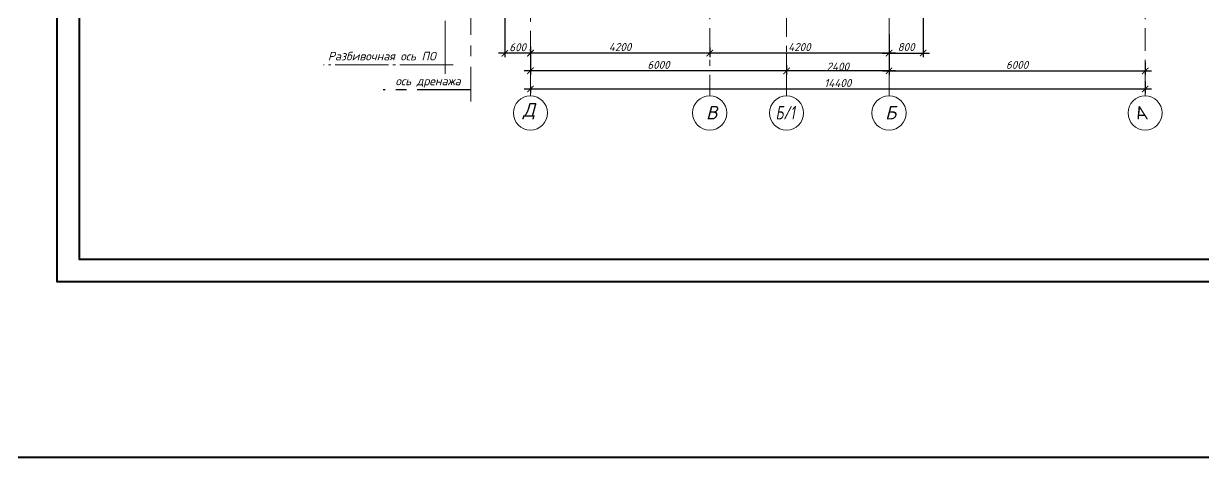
# Model space of a CAD drawing. Header units: millimetres. Extents: x -238377 to 196118, y -123284 to 30177.
# Drawn here: x 72052 to 99690, y -123284 to -113112 of the extents above; entities that cross this region are included whole.
import ezdxf

# ---------------------------------------------------------------- set-up
doc = ezdxf.new("R2010")
doc.units = ezdxf.units.MM
doc.header["$MEASUREMENT"] = 0
for name, pattern in [('CENTER', [2, 1.25, -0.25, 0.25, -0.25]), ('Double Dashed copy', [3020, 2500, -200, 120, -200]), ('Штрихштриховая', [10936.110735, 5291.666508, -2116.666555, 1411.111116, -2116.666555])]:
    doc.linetypes.add(name, pattern=pattern)
doc.layers.get('0').update_dxf_attribs({"lineweight": 5})
for name, color, linetype, lineweight in [('#размеры', 7, 'Continuous', 5), ('оси_Ном._пера__96', 7, 'Continuous', 5), ('оси_Ном._пера__97', 7, 'Continuous', 20), ('подп стены Инжзащита_Ном._пера__96', 7, 'Continuous', 13), ('чертеж_Ном._пера__96', 7, 'Continuous', 13)]:
    doc.layers.add(name, color=color, linetype=linetype, lineweight=lineweight)
doc.layers.add('оси', color=7, linetype='Continuous')
doc.styles.add('STEP PR', font='isocpeui.ttf')
doc.dimstyles.new('SPDS', dxfattribs={"dimscale": 10, "dimtxt": 2.5, "dimasz": 2, "dimexe": 1.25, "dimexo": 0.625, "dimtad": 1, "dimdec": 0, "dimrnd": 0.001, "dimtxsty": 'STEP PR', "dimblk": 'ARCHTICK', "dimcen": 2.5, "dimdle": 2, "dimclrd": 256, "dimclre": 256, "dimclrt": 7, "dimadec": 0, "dimazin": 2, "dimtfac": 0.75, "dimtdec": 0, "dimtmove": 1, "dimatfit": 3, "dimfxl": 1, "dimtolj": 1, "dimarcsym": 1})

# ---------------------------------------------------------------- blocks, each defined once
blk = doc.blocks.new('_ArchTick')
at = {"color": 0, "linetype": 'ByBlock', "const_width": 0.15}
blk.add_lwpolyline([(-0.5, -0.5), (0.5, 0.5)], dxfattribs=at)
blk = doc.blocks.new('*D868')
at = {"layer": '#размеры', "lineweight": -2, "transparency": 16777216}
for p, q in [((92325, -113372), (92325, -114315)), ((92475, -114221), (89775, -114221)), ((89925, -114187), (89925, -114315))]:
    blk.add_line(p, q, dxfattribs=at)
at = {"layer": 'Defpoints', "color": 0, "transparency": 16777216}
for p in [(92325, -113325), (89925, -114140), (89925, -114221)]:
    blk.add_point(p, dxfattribs=at)
at = {"layer": '#размеры', "lineweight": -2, "transparency": 16777216, "xscale": 150, "yscale": 150, "zscale": 150, "rotation": 180}
blk.add_blockref('_ArchTick', (89925, -114221), dxfattribs=at)
at = {"layer": '#размеры', "lineweight": -2, "transparency": 16777216, "xscale": 150, "yscale": 150, "zscale": 150}
blk.add_blockref('_ArchTick', (92325, -114221), dxfattribs=at)
at = {"layer": '#размеры', "color": 7, "transparency": 16777216, "insert": (91125, -114121), "char_height": 187.5, "attachment_point": 5, "style": 'STEP PR'}
blk.add_mtext('\\A1;2400', dxfattribs=at)
blk = doc.blocks.new('*D869')
at = {"layer": '#размеры', "lineweight": -2, "transparency": 16777216}
for p, q in [((83925, -113728), (83925, -114314)), ((89925, -114093), (89925, -114314)), ((90075, -114220), (83775, -114220))]:
    blk.add_line(p, q, dxfattribs=at)
at = {"layer": 'Defpoints', "color": 0, "transparency": 16777216}
for p in [(83925, -113681), (89925, -114046), (83925, -114220)]:
    blk.add_point(p, dxfattribs=at)
at = {"layer": '#размеры', "lineweight": -2, "transparency": 16777216, "xscale": 150, "yscale": 150, "zscale": 150, "rotation": 180}
blk.add_blockref('_ArchTick', (83925, -114220), dxfattribs=at)
at = {"layer": '#размеры', "lineweight": -2, "transparency": 16777216, "xscale": 150, "yscale": 150, "zscale": 150}
blk.add_blockref('_ArchTick', (89925, -114220), dxfattribs=at)
at = {"layer": '#размеры', "color": 7, "transparency": 16777216, "insert": (86925, -114080), "char_height": 187.5, "attachment_point": 5, "style": 'STEP PR'}
blk.add_mtext('\\A1;6000', dxfattribs=at)
blk = doc.blocks.new('*D870')
at = {"layer": '#размеры', "lineweight": -2, "transparency": 16777216}
for p, q in [((98475, -114646), (83775, -114646)), ((83925, -114578), (83925, -114740)), ((98325, -114468), (98325, -114740))]:
    blk.add_line(p, q, dxfattribs=at)
at = {"layer": 'Defpoints', "color": 0, "transparency": 16777216}
for p in [(83925, -114531), (83925, -114646), (98325, -114421)]:
    blk.add_point(p, dxfattribs=at)
at = {"layer": '#размеры', "lineweight": -2, "transparency": 16777216, "xscale": 150, "yscale": 150, "zscale": 150, "rotation": 180}
blk.add_blockref('_ArchTick', (83925, -114646), dxfattribs=at)
at = {"layer": '#размеры', "lineweight": -2, "transparency": 16777216, "xscale": 150, "yscale": 150, "zscale": 150}
blk.add_blockref('_ArchTick', (98325, -114646), dxfattribs=at)
at = {"layer": '#размеры', "color": 7, "transparency": 16777216, "insert": (91125, -114506), "char_height": 187.5, "attachment_point": 5, "style": 'STEP PR'}
blk.add_mtext('\\A1;14400', dxfattribs=at)
blk = doc.blocks.new('*D871')
at = {"layer": '#размеры', "lineweight": -2, "transparency": 16777216}
for p, q in [((83325, -111940), (83325, -113902)), ((84075, -113808), (83175, -113808)), ((83925, -113761), (83925, -113714))]:
    blk.add_line(p, q, dxfattribs=at)
at = {"layer": 'Defpoints', "color": 0, "transparency": 16777216}
for p in [(83325, -111893), (83325, -113808), (83925, -113808)]:
    blk.add_point(p, dxfattribs=at)
at = {"layer": '#размеры', "lineweight": -2, "transparency": 16777216, "xscale": 150, "yscale": 150, "zscale": 150, "rotation": 180}
blk.add_blockref('_ArchTick', (83325, -113808), dxfattribs=at)
at = {"layer": '#размеры', "lineweight": -2, "transparency": 16777216, "xscale": 150, "yscale": 150, "zscale": 150}
blk.add_blockref('_ArchTick', (83925, -113808), dxfattribs=at)
at = {"layer": '#размеры', "color": 7, "transparency": 16777216, "insert": (83625, -113667), "char_height": 187.5, "attachment_point": 5, "style": 'STEP PR'}
blk.add_mtext('\\A1;600', dxfattribs=at)
blk = doc.blocks.new('*D872')
at = {"layer": '#размеры', "lineweight": -2, "transparency": 16777216}
for p, q in [((93125, -111581), (93125, -113897)), ((92175, -113803), (93275, -113803)), ((92325, -113630), (92325, -113897))]:
    blk.add_line(p, q, dxfattribs=at)
at = {"layer": 'Defpoints', "color": 0, "transparency": 16777216}
for p in [(93125, -111534), (92325, -113583), (93125, -113803)]:
    blk.add_point(p, dxfattribs=at)
at = {"layer": '#размеры', "lineweight": -2, "transparency": 16777216, "xscale": 150, "yscale": 150, "zscale": 150, "rotation": 180}
blk.add_blockref('_ArchTick', (92325, -113803), dxfattribs=at)
at = {"layer": '#размеры', "lineweight": -2, "transparency": 16777216, "xscale": 150, "yscale": 150, "zscale": 150}
blk.add_blockref('_ArchTick', (93125, -113803), dxfattribs=at)
at = {"layer": '#размеры', "color": 7, "transparency": 16777216, "insert": (92725, -113663), "char_height": 187.5, "attachment_point": 5, "style": 'STEP PR'}
blk.add_mtext('\\A1;800', dxfattribs=at)
blk = doc.blocks.new('*D875')
at = {"layer": '#размеры', "lineweight": -2, "transparency": 16777216}
for p, q in [((92475, -113803), (87975, -113803)), ((88125, -113769), (88125, -113897)), ((92325, -113800), (92325, -113897))]:
    blk.add_line(p, q, dxfattribs=at)
at = {"layer": 'Defpoints', "color": 0, "transparency": 16777216}
for p in [(88125, -113722), (88125, -113803), (92325, -113753)]:
    blk.add_point(p, dxfattribs=at)
at = {"layer": '#размеры', "lineweight": -2, "transparency": 16777216, "xscale": 150, "yscale": 150, "zscale": 150, "rotation": 180}
blk.add_blockref('_ArchTick', (88125, -113803), dxfattribs=at)
at = {"layer": '#размеры', "lineweight": -2, "transparency": 16777216, "xscale": 150, "yscale": 150, "zscale": 150}
blk.add_blockref('_ArchTick', (92325, -113803), dxfattribs=at)
at = {"layer": '#размеры', "color": 7, "transparency": 16777216, "insert": (90225, -113663), "char_height": 187.5, "attachment_point": 5, "style": 'STEP PR'}
blk.add_mtext('\\A1;4200', dxfattribs=at)
blk = doc.blocks.new('*D876')
at = {"layer": '#размеры', "lineweight": -2, "transparency": 16777216}
for p, q in [((88275, -113803), (83775, -113803)), ((83925, -113660), (83925, -113896)), ((88125, -113675), (88125, -113896))]:
    blk.add_line(p, q, dxfattribs=at)
at = {"layer": 'Defpoints', "color": 0, "transparency": 16777216}
for p in [(83925, -113613), (83925, -113803), (88125, -113628)]:
    blk.add_point(p, dxfattribs=at)
at = {"layer": '#размеры', "lineweight": -2, "transparency": 16777216, "xscale": 150, "yscale": 150, "zscale": 150, "rotation": 180}
blk.add_blockref('_ArchTick', (83925, -113803), dxfattribs=at)
at = {"layer": '#размеры', "lineweight": -2, "transparency": 16777216, "xscale": 150, "yscale": 150, "zscale": 150}
blk.add_blockref('_ArchTick', (88125, -113803), dxfattribs=at)
at = {"layer": '#размеры', "color": 7, "transparency": 16777216, "insert": (86025, -113662), "char_height": 187.5, "attachment_point": 5, "style": 'STEP PR'}
blk.add_mtext('\\A1;4200', dxfattribs=at)
blk = doc.blocks.new('*D877')
at = {"layer": '#размеры', "lineweight": -2, "transparency": 16777216}
for p, q in [((92325, -114011), (92325, -114315)), ((98325, -114011), (98325, -114315)), ((92175, -114221), (98475, -114221))]:
    blk.add_line(p, q, dxfattribs=at)
at = {"layer": 'Defpoints', "color": 0, "transparency": 16777216}
for p in [(92325, -113964), (98325, -113964), (98325, -114221)]:
    blk.add_point(p, dxfattribs=at)
at = {"layer": '#размеры', "lineweight": -2, "transparency": 16777216, "xscale": 150, "yscale": 150, "zscale": 150, "rotation": 180}
blk.add_blockref('_ArchTick', (92325, -114221), dxfattribs=at)
at = {"layer": '#размеры', "lineweight": -2, "transparency": 16777216, "xscale": 150, "yscale": 150, "zscale": 150}
blk.add_blockref('_ArchTick', (98325, -114221), dxfattribs=at)
at = {"layer": '#размеры', "color": 7, "transparency": 16777216, "insert": (95325, -114080), "char_height": 187.5, "attachment_point": 5, "style": 'STEP PR'}
blk.add_mtext('\\A1;6000', dxfattribs=at)

msp = doc.modelspace()

# ---------------------------------------------------------------- linework, layer by layer
at = {"color": 5, "lineweight": 40}
msp.add_lwpolyline([(41116.1, -62493.8), (196117.6, -62493.8), (196117.6, -123284.4), (41116.1, -123284.4)], close=True, dxfattribs=at)
at = {"color": 1, "lineweight": 40}
for points in [[(105053.7, -93243.9), (72827.1, -93243.9), (72827.1, -119160.3), (105053.7, -119160.3)], [(104526.6, -93771.1), (73354.2, -93771.1), (73354.2, -118633.2), (104526.6, -118633.2)]]:
    msp.add_lwpolyline(points, close=True, dxfattribs=at)
at = {"layer": 'оси_Ном._пера__96', "linetype": 'Штрихштриховая', "ltscale": 0.1}
for p, q in [((83925, -113807.8), (83925, -97370.4)), ((89925, -98674), (89925, -113807.8)), ((92325, -98674), (92325, -113807.8)), ((88125, -101190), (88125, -114807.8)), ((98325, -101190), (98325, -114807.8))]:
    msp.add_line(p, q, dxfattribs=at)
at = {"layer": 'оси_Ном._пера__96', "linetype": 'Штрихштриховая'}
for p, q in [((83925, -113807.8), (83925, -114807.8)), ((89925, -113807.8), (89925, -114807.8)), ((92325, -113807.8), (92325, -114807.8))]:
    msp.add_line(p, q, dxfattribs=at)
for p in [(83925, -113807.8), (83925, -113807.8), (89925, -113807.8), (89925, -113807.8), (92325, -113807.8), (92325, -113807.8)]:
    msp.add_point(p, dxfattribs=at)
at = {"layer": 'оси_Ном._пера__97', "linetype": 'Continuous'}
for centre in [(83925, -115207.8), (88125, -115207.8), (88125, -115207.8), (89925, -115207.8), (92325, -115207.8), (98325, -115207.8), (98325, -115207.8)]:
    msp.add_circle(centre, 400, dxfattribs=at)
at = {"layer": 'подп стены Инжзащита_Ном._пера__96', "color": 102, "linetype": 'Double Dashed copy', "ltscale": 0.5}
msp.add_line((81925, -114294.2), (81925, -108607.4), dxfattribs=at)
msp.add_lwpolyline([(82112.5, -114078.2), (79075.6, -114078.2)], dxfattribs=at)
at = {"layer": 'чертеж_Ном._пера__96', "color": 1, "linetype": 'CENTER', "ltscale": 1000}
msp.add_lwpolyline([(82525, -110123), (82525, -114936.4)], dxfattribs=at)

# ---------------------------------------------------------------- texts
at = {"layer": 'оси', "color": 251, "linetype": 'Continuous', "lineweight": 13, "char_height": 316.8, "attachment_point": 7, "style": 'STEP PR'}
for s, insert in [('Д', (83748, -115358.9)), ('В', (88037.6, -115358.9)), ('{\\W0.7;Б/1}', (89667.4, -115358.9)), ('Б', (92232, -115358.9))]:
    msp.add_mtext(s, dxfattribs=dict(at, insert=insert))
at = {"layer": 'оси', "color": 251, "linetype": 'Continuous', "lineweight": 13, "extrusion": (0, 0, -1), "insert": (98412.4, -115358.9), "char_height": 316.8, "attachment_point": 7, "text_direction": (-1, 0, 0), "style": 'STEP PR'}
msp.add_mtext('А', dxfattribs=at)
at = {"layer": 'подп стены Инжзащита_Ном._пера__96', "color": 102, "linetype": 'Double Dashed copy', "ltscale": 0.5, "insert": (79181.5, -113974.9), "char_height": 200, "attachment_point": 7, "style": 'STEP PR'}
msp.add_mtext('Разбивочная ось ПО', dxfattribs=at)
at = {"layer": 'чертеж_Ном._пера__96', "color": 1, "linetype": 'CENTER', "ltscale": 1000, "insert": (80762.8, -114613.1), "char_height": 200, "attachment_point": 7, "style": 'STEP PR'}
msp.add_mtext('ось дренажа', dxfattribs=at)

# ---------------------------------------------------------------- dimensions: what is measured, and where the dimension line sits
at = {"layer": '#размеры'}
for base, p1, p2, picture, middle in [((93125, -113803.2), (92325, -113582.8), (93125, -111534), '*D872', (92725, -113662.6)), ((98325, -114221.1), (92325, -113964.3), (98325, -113964.3), '*D877', (95325, -114080.4))]:
    dim = msp.add_linear_dim(base=base, p1=p1, p2=p2, angle=180, dimstyle='SPDS', override={"dimscale": 75, "dimtxsty": 'STEP PR'}, dxfattribs=at)
    dim.commit()
    dim.dimension.update_dxf_attribs({"geometry": picture, "text_midpoint": middle})
for base, p1, p2, picture, middle in [((83325, -113807.8), (83925, -113807.8), (83325, -111892.7), '*D871', (83625, -113807.8)), ((83925, -113802.5), (88125, -113628.2), (83925, -113612.9), '*D876', (86025, -113802.5)), ((88125, -113803.2), (92325, -113753.2), (88125, -113722.5), '*D875', (90225, -113803.2)), ((89925, -114221.1), (92325, -113325.2), (89925, -114140.4), '*D868', (91125, -114261.4)), ((83925, -114220.4), (89925, -114046), (83925, -113681.1), '*D869', (86925, -114220.4)), ((83925, -114646.5), (98325, -114421.1), (83925, -114531.2), '*D870', (91125, -114646.5))]:
    dim = msp.add_linear_dim(base=base, p1=p1, p2=p2, angle=180, dimstyle='SPDS', override={"dimscale": 75, "dimtxsty": 'STEP PR'}, dxfattribs=at)
    dim.commit()
    dim.dimension.update_dxf_attribs({"geometry": picture, "text_midpoint": middle, "dimtype": 160})

# ---------------------------------------------------------------- leaders
at = {"layer": 'чертеж_Ном._пера__96', "color": 1, "linetype": 'CENTER', "ltscale": 1000}
msp.add_leader([(82523.5, -114662.3), (80473.4, -114662.3)], dimstyle='SPDS', override={"dimtxsty": 'STEP PR'}, dxfattribs=at)

doc.saveas('drawing.dxf')
